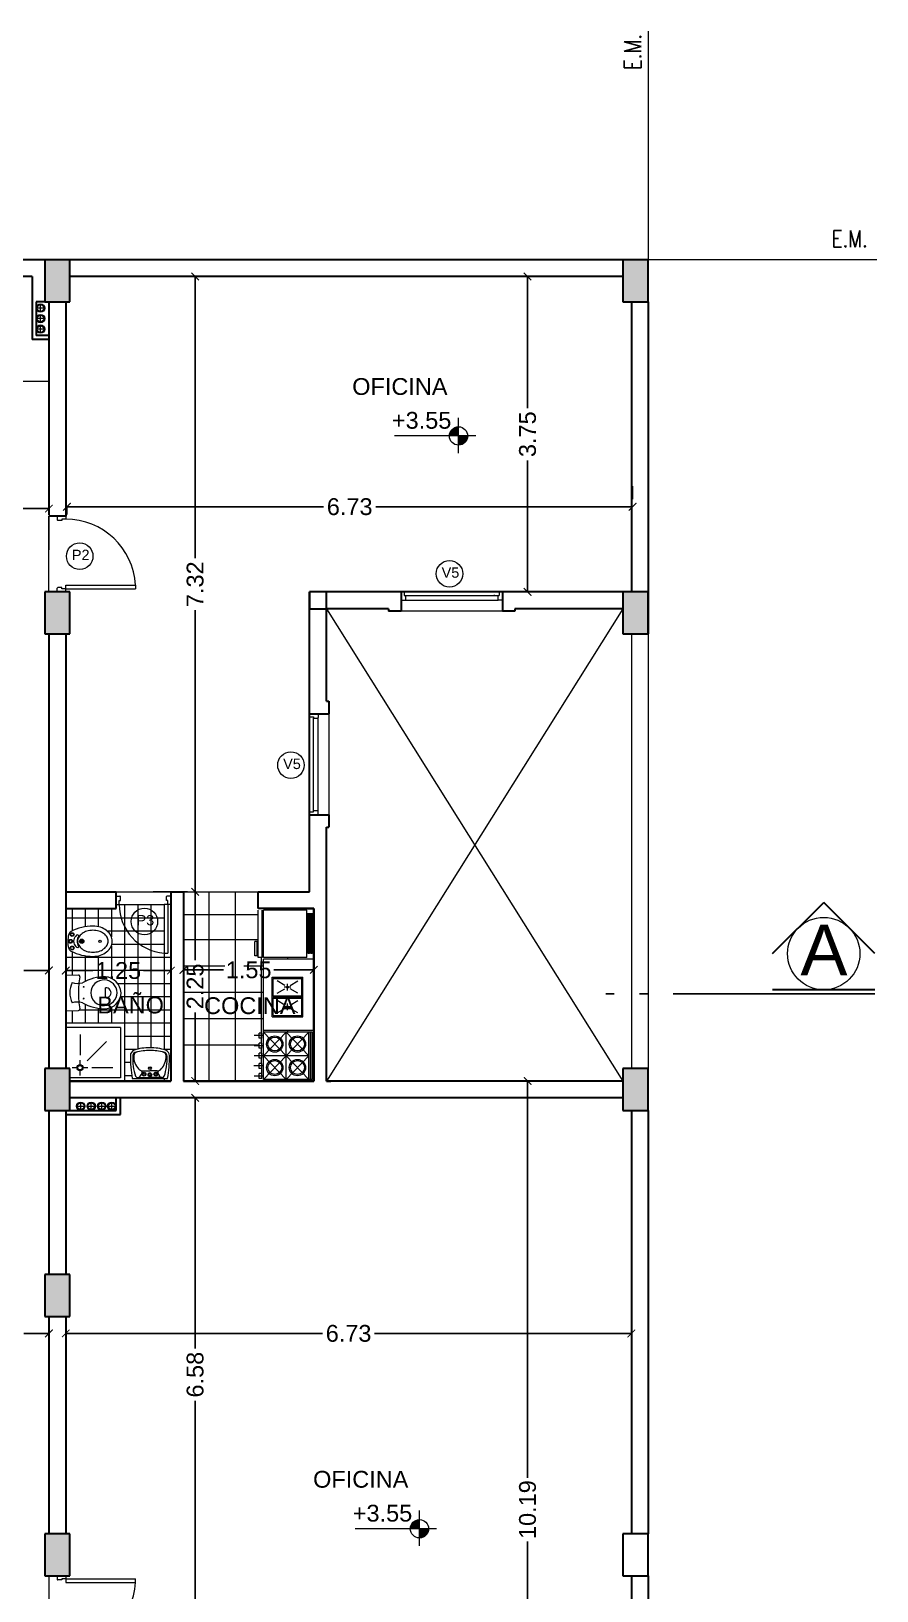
# Model space of a CAD drawing. Header units: millimetres. Extents: x 1578 to 2210, y 899 to 1032.
# Drawn here: x 1859.76 to 1869.81, y 991 to 1009.55 of the extents above; entities that cross this region are included whole.
import ezdxf

# ---------------------------------------------------------------- set-up
doc = ezdxf.new("R2010")
doc.units = ezdxf.units.MM
doc.linetypes.add('ACAD_ISO05W100', pattern=[36, 24, -3, 0, -3, 0, -3, 0, -3])
doc.linetypes.add('DASHDOT2', pattern=[12.7, 6.35, -3.175, 0, -3.175])
for name, color, linetype, lineweight in [('CARPINTERIA', 7, 'Continuous', 18), ('COTAS', 7, 'Continuous', 15), ('EJES', 7, 'DASHDOT2', 13), ('ESTRUCTURA', 3, 'Continuous', 30), ('LINEA DE CORTE', 7, 'ACAD_ISO05W100', 60), ('MUROS', 1, 'Continuous', 30), ('PISOS', 9, 'Continuous', 9), ('SANITARIOS', 7, 'Continuous', 20), ('TRAMAS', 7, 'Continuous', 15), ('UMBRALES', 7, 'Continuous', 18)]:
    doc.layers.add(name, color=color, linetype=linetype, lineweight=lineweight)
doc.styles.add('ROMANS', font='romans', dxfattribs={"height": 0.06})
doc.styles.add('STYLE1', font='ARIAL.TTF')
doc.dimstyles.get("Standard").update_dxf_attribs({"dimscale": 0, "dimtxt": 0.2, "dimasz": 0.09, "dimexe": 0.09, "dimexo": 0.5, "dimgap": 0.05, "dimtad": 0, "dimzin": 0, "dimdsep": 46, "dimtxsty": 'STYLE1', "dimblk1": 'ARCHTICK', "dimblk2": 'ARCHTICK', "dimsah": 1, "dimcen": 0, "dimadec": 0, "dimazin": 0, "dimtfac": 1, "dimtofl": 0, "dimtmove": 2, "dimatfit": 3, "dimldrblk": 'ARCHTICK', "dimfxl": 1, "dimtolj": 1, "dimtzin": 0, "dimarcsym": 0})

# ---------------------------------------------------------------- blocks, each defined once
blk = doc.blocks.new('_ARCHTICK')
at = {"color": 0, "linetype": 'ByBlock', "const_width": 0.15}
blk.add_lwpolyline([(-0.5, -0.5), (0.5, 0.5)], dxfattribs=at)
blk = doc.blocks.new('*D243')
at = {"layer": 'COTAS', "color": 0, "lineweight": -2}
for p, q in [((1858.766, 998.38), (1859.066, 998.38)), ((1859.966, 998.38), (1859.666, 998.38)), ((1859.966, 997.714), (1859.966, 998.47)), ((1858.766, 997.88), (1858.766, 998.29))]:
    blk.add_line(p, q, dxfattribs=at)
at = {"layer": 'DEFPOINTS', "color": 0}
for p in [(1858.766, 998.38), (1859.966, 998.38), (1859.966, 997.214)]:
    blk.add_point(p, dxfattribs=at)
at = {"layer": 'COTAS', "color": 0, "lineweight": -2, "xscale": 0.09, "yscale": 0.09, "zscale": 0.09, "rotation": 180}
blk.add_blockref('_ARCHTICK', (1858.766, 998.38), dxfattribs=at)
at = {"layer": 'COTAS', "color": 0, "lineweight": -2, "xscale": 0.09, "yscale": 0.09, "zscale": 0.09}
blk.add_blockref('_ARCHTICK', (1859.966, 998.38), dxfattribs=at)
at = {"layer": 'COTAS', "color": 0, "insert": (1859.366, 998.38), "char_height": 0.2, "attachment_point": 5, "style": 'STYLE1'}
blk.add_mtext('\\A1;1.20', dxfattribs=at)
blk = doc.blocks.new('*D244')
at = {"layer": 'COTAS', "color": 0, "lineweight": -2}
for p, q in [((1860.166, 998.877), (1860.166, 998.467)), ((1861.416, 998.877), (1861.416, 998.467)), ((1860.166, 998.377), (1860.49, 998.377)), ((1861.416, 998.377), (1861.092, 998.377))]:
    blk.add_line(p, q, dxfattribs=at)
at = {"layer": 'DEFPOINTS', "color": 0}
for p in [(1860.166, 998.377), (1861.416, 998.377), (1861.416, 998.377)]:
    blk.add_point(p, dxfattribs=at)
at = {"layer": 'COTAS', "color": 0, "lineweight": -2, "xscale": 0.09, "yscale": 0.09, "zscale": 0.09, "rotation": 180}
blk.add_blockref('_ARCHTICK', (1860.166, 998.377), dxfattribs=at)
at = {"layer": 'COTAS', "color": 0, "lineweight": -2, "xscale": 0.09, "yscale": 0.09, "zscale": 0.09}
blk.add_blockref('_ARCHTICK', (1861.416, 998.377), dxfattribs=at)
at = {"layer": 'COTAS', "color": 0, "insert": (1860.791, 998.377), "char_height": 0.2, "attachment_point": 5, "style": 'STYLE1'}
blk.add_mtext('\\A1;1.25', dxfattribs=at)
blk = doc.blocks.new('*D245')
at = {"layer": 'COTAS', "color": 0, "lineweight": -2}
for p, q in [((1861.566, 998.877), (1861.566, 998.475)), ((1863.116, 998.614), (1863.116, 998.295)), ((1861.566, 998.385), (1862.04, 998.385)), ((1863.116, 998.385), (1862.642, 998.385))]:
    blk.add_line(p, q, dxfattribs=at)
at = {"layer": 'DEFPOINTS', "color": 0}
for p in [(1863.116, 999.114), (1861.566, 998.377), (1863.116, 998.385)]:
    blk.add_point(p, dxfattribs=at)
at = {"layer": 'COTAS', "color": 0, "lineweight": -2, "xscale": 0.09, "yscale": 0.09, "zscale": 0.09, "rotation": 180}
blk.add_blockref('_ARCHTICK', (1861.566, 998.385), dxfattribs=at)
at = {"layer": 'COTAS', "color": 0, "lineweight": -2, "xscale": 0.09, "yscale": 0.09, "zscale": 0.09}
blk.add_blockref('_ARCHTICK', (1863.116, 998.385), dxfattribs=at)
at = {"layer": 'COTAS', "color": 0, "insert": (1862.341, 998.385), "char_height": 0.2, "attachment_point": 5, "style": 'STYLE1'}
blk.add_mtext('\\A1;1.55', dxfattribs=at)
blk = doc.blocks.new('*D220')
at = {"layer": 'COTAS', "color": 0, "lineweight": -2}
for p, q in [((1861.205, 999.314), (1861.615, 999.314)), ((1861.705, 999.314), (1861.705, 998.501)), ((1861.705, 997.064), (1861.705, 997.877)), ((1862.205, 997.064), (1861.795, 997.064))]:
    blk.add_line(p, q, dxfattribs=at)
at = {"layer": 'DEFPOINTS', "color": 0}
for p in [(1861.705, 999.314), (1861.705, 997.064), (1861.705, 997.064)]:
    blk.add_point(p, dxfattribs=at)
at = {"layer": 'COTAS', "color": 0, "lineweight": -2, "xscale": 0.09, "yscale": 0.09, "zscale": 0.09}
for p, rotation in [((1861.705, 999.314), 90), ((1861.705, 997.064), 270)]:
    blk.add_blockref('_ARCHTICK', p, dxfattribs=dict(at, rotation=rotation))
at = {"layer": 'COTAS', "color": 0, "insert": (1861.705, 998.189), "char_height": 0.2, "attachment_point": 5, "rotation": 90, "style": 'STYLE1'}
blk.add_mtext('\\A1;2.25', dxfattribs=at)
blk = doc.blocks.new('*D221')
at = {"layer": 'COTAS', "color": 0, "lineweight": -2}
for p, q in [((1861.205, 996.864), (1861.615, 996.864)), ((1861.705, 996.864), (1861.705, 993.883)), ((1861.705, 990.281), (1861.705, 993.262)), ((1861.205, 990.281), (1861.615, 990.281))]:
    blk.add_line(p, q, dxfattribs=at)
at = {"layer": 'DEFPOINTS', "color": 0}
for p in [(1861.705, 996.864), (1861.705, 990.281), (1861.705, 990.281)]:
    blk.add_point(p, dxfattribs=at)
at = {"layer": 'COTAS', "color": 0, "lineweight": -2, "xscale": 0.09, "yscale": 0.09, "zscale": 0.09}
for p, rotation in [((1861.705, 996.864), 90), ((1861.705, 990.281), 270)]:
    blk.add_blockref('_ARCHTICK', p, dxfattribs=dict(at, rotation=rotation))
at = {"layer": 'COTAS', "color": 0, "insert": (1861.705, 993.572), "char_height": 0.2, "attachment_point": 5, "rotation": 90, "style": 'STYLE1'}
blk.add_mtext('\\A1;6.58', dxfattribs=at)
blk = doc.blocks.new('*D246')
at = {"layer": 'COTAS', "color": 0, "lineweight": -2}
for p, q in [((1858.766, 994.062), (1859.066, 994.062)), ((1858.766, 993.562), (1858.766, 993.972)), ((1859.966, 994.062), (1859.666, 994.062)), ((1859.966, 993.764), (1859.966, 993.972))]:
    blk.add_line(p, q, dxfattribs=at)
at = {"layer": 'DEFPOINTS', "color": 0}
for p in [(1859.966, 994.264), (1858.766, 994.062), (1859.966, 994.062)]:
    blk.add_point(p, dxfattribs=at)
at = {"layer": 'COTAS', "color": 0, "lineweight": -2, "xscale": 0.09, "yscale": 0.09, "zscale": 0.09, "rotation": 180}
blk.add_blockref('_ARCHTICK', (1858.766, 994.062), dxfattribs=at)
at = {"layer": 'COTAS', "color": 0, "lineweight": -2, "xscale": 0.09, "yscale": 0.09, "zscale": 0.09}
blk.add_blockref('_ARCHTICK', (1859.966, 994.062), dxfattribs=at)
at = {"layer": 'COTAS', "color": 0, "insert": (1859.366, 994.062), "char_height": 0.2, "attachment_point": 5, "style": 'STYLE1'}
blk.add_mtext('\\A1;1.20', dxfattribs=at)
blk = doc.blocks.new('*D247')
at = {"layer": 'COTAS', "color": 0, "lineweight": -2}
for p, q in [((1866.891, 992.181), (1866.891, 994.152)), ((1860.166, 994.062), (1863.218, 994.062)), ((1860.166, 993.562), (1860.166, 993.972)), ((1866.891, 994.062), (1863.839, 994.062))]:
    blk.add_line(p, q, dxfattribs=at)
at = {"layer": 'DEFPOINTS', "color": 0}
for p in [(1860.166, 994.062), (1866.891, 994.062), (1866.891, 991.681)]:
    blk.add_point(p, dxfattribs=at)
at = {"layer": 'COTAS', "color": 0, "lineweight": -2, "xscale": 0.09, "yscale": 0.09, "zscale": 0.09, "rotation": 180}
blk.add_blockref('_ARCHTICK', (1860.166, 994.062), dxfattribs=at)
at = {"layer": 'COTAS', "color": 0, "lineweight": -2, "xscale": 0.09, "yscale": 0.09, "zscale": 0.09}
blk.add_blockref('_ARCHTICK', (1866.891, 994.062), dxfattribs=at)
at = {"layer": 'COTAS', "color": 0, "insert": (1863.529, 994.062), "char_height": 0.2, "attachment_point": 5, "style": 'STYLE1'}
blk.add_mtext('\\A1;6.73', dxfattribs=at)
blk = doc.blocks.new('*D226')
at = {"layer": 'COTAS', "color": 0, "lineweight": -2}
for p, q in [((1865.657, 997.064), (1865.657, 992.345)), ((1866.123, 997.064), (1865.747, 997.064)), ((1865.657, 986.871), (1865.657, 991.589)), ((1865.157, 986.871), (1865.567, 986.871))]:
    blk.add_line(p, q, dxfattribs=at)
at = {"layer": 'DEFPOINTS', "color": 0}
for p in [(1865.623, 997.064), (1865.657, 997.064), (1865.657, 986.871)]:
    blk.add_point(p, dxfattribs=at)
at = {"layer": 'COTAS', "color": 0, "lineweight": -2, "xscale": 0.09, "yscale": 0.09, "zscale": 0.09}
for p, rotation in [((1865.657, 997.064), 90), ((1865.657, 986.871), 270)]:
    blk.add_blockref('_ARCHTICK', p, dxfattribs=dict(at, rotation=rotation))
at = {"layer": 'COTAS', "color": 0, "insert": (1865.657, 991.967), "char_height": 0.2, "attachment_point": 5, "rotation": 90, "style": 'STYLE1'}
blk.add_mtext('\\A1;10.19', dxfattribs=at)
blk = doc.blocks.new('*D227')
at = {"layer": 'COTAS', "color": 0, "lineweight": -2}
for p, q in [((1866.291, 1006.631), (1865.567, 1006.631)), ((1865.657, 1006.631), (1865.657, 1005.066)), ((1865.657, 1002.881), (1865.657, 1004.445)), ((1865.157, 1002.881), (1865.567, 1002.881))]:
    blk.add_line(p, q, dxfattribs=at)
at = {"layer": 'DEFPOINTS', "color": 0}
for p in [(1865.657, 1006.631), (1866.791, 1006.631), (1865.657, 1002.881)]:
    blk.add_point(p, dxfattribs=at)
at = {"layer": 'COTAS', "color": 0, "lineweight": -2, "xscale": 0.09, "yscale": 0.09, "zscale": 0.09}
for p, rotation in [((1865.657, 1006.631), 90), ((1865.657, 1002.881), 270)]:
    blk.add_blockref('_ARCHTICK', p, dxfattribs=dict(at, rotation=rotation))
at = {"layer": 'COTAS', "color": 0, "insert": (1865.657, 1004.756), "char_height": 0.2, "attachment_point": 5, "rotation": 90, "style": 'STYLE1'}
blk.add_mtext('\\A1;3.75', dxfattribs=at)
blk = doc.blocks.new('*D228')
at = {"layer": 'COTAS', "color": 0, "lineweight": -2}
for p, q in [((1860.716, 1006.631), (1861.795, 1006.631)), ((1861.705, 1006.631), (1861.705, 1003.28)), ((1861.705, 999.314), (1861.705, 1002.664)), ((1861.205, 999.314), (1861.615, 999.314))]:
    blk.add_line(p, q, dxfattribs=at)
at = {"layer": 'DEFPOINTS', "color": 0}
for p in [(1860.216, 1006.631), (1861.705, 1006.631), (1861.705, 999.314)]:
    blk.add_point(p, dxfattribs=at)
at = {"layer": 'COTAS', "color": 0, "lineweight": -2, "xscale": 0.09, "yscale": 0.09, "zscale": 0.09}
for p, rotation in [((1861.705, 1006.631), 90), ((1861.705, 999.314), 270)]:
    blk.add_blockref('_ARCHTICK', p, dxfattribs=dict(at, rotation=rotation))
at = {"layer": 'COTAS', "color": 0, "insert": (1861.705, 1002.972), "char_height": 0.2, "attachment_point": 5, "rotation": 90, "style": 'STYLE1'}
blk.add_mtext('\\A1;7.32', dxfattribs=at)
blk = doc.blocks.new('*D229')
at = {"layer": 'COTAS', "color": 0, "lineweight": -2}
for p, q in [((1866.905, 1004.138), (1866.905, 1003.983)), ((1860.18, 1003.893), (1863.232, 1003.893)), ((1860.18, 1003.883), (1860.18, 1003.803)), ((1866.905, 1003.893), (1863.853, 1003.893))]:
    blk.add_line(p, q, dxfattribs=at)
at = {"layer": 'DEFPOINTS', "color": 0}
for p in [(1860.18, 1004.383), (1860.18, 1003.893), (1866.905, 1003.638)]:
    blk.add_point(p, dxfattribs=at)
at = {"layer": 'COTAS', "color": 0, "lineweight": -2, "xscale": 0.09, "yscale": 0.09, "zscale": 0.09, "rotation": 180}
blk.add_blockref('_ARCHTICK', (1860.18, 1003.893), dxfattribs=at)
at = {"layer": 'COTAS', "color": 0, "lineweight": -2, "xscale": 0.09, "yscale": 0.09, "zscale": 0.09}
blk.add_blockref('_ARCHTICK', (1866.905, 1003.893), dxfattribs=at)
at = {"layer": 'COTAS', "color": 0, "insert": (1863.542, 1003.893), "char_height": 0.2, "attachment_point": 5, "style": 'STYLE1'}
blk.add_mtext('\\A1;6.73', dxfattribs=at)
blk = doc.blocks.new('*D213')
at = {"layer": 'COTAS', "color": 0, "lineweight": -2}
for p, q in [((1858.466, 1003.871), (1858.916, 1003.871)), ((1858.466, 1003.38), (1858.466, 1003.781)), ((1859.966, 1003.871), (1859.516, 1003.871)), ((1859.966, 1003.38), (1859.966, 1003.781))]:
    blk.add_line(p, q, dxfattribs=at)
at = {"layer": 'DEFPOINTS', "color": 0}
for p in [(1858.466, 1003.88), (1858.466, 1003.871), (1859.966, 1003.88)]:
    blk.add_point(p, dxfattribs=at)
at = {"layer": 'COTAS', "color": 0, "lineweight": -2, "xscale": 0.09, "yscale": 0.09, "zscale": 0.09, "rotation": 180}
blk.add_blockref('_ARCHTICK', (1858.466, 1003.871), dxfattribs=at)
at = {"layer": 'COTAS', "color": 0, "lineweight": -2, "xscale": 0.09, "yscale": 0.09, "zscale": 0.09}
blk.add_blockref('_ARCHTICK', (1859.966, 1003.871), dxfattribs=at)
at = {"layer": 'COTAS', "color": 0, "insert": (1859.216, 1003.871), "char_height": 0.2, "attachment_point": 5, "style": 'STYLE1'}
blk.add_mtext('\\A1;1.50', dxfattribs=at)

msp = doc.modelspace()

# ---------------------------------------------------------------- hatches: boundary and pattern name
at = {"layer": 'COTAS', "ltscale": 0.1}
h = msp.add_hatch(color=256, dxfattribs=at)
h.paths.add_polyline_path([(1864.836, 1004.735), (1864.945, 1004.735, -0.414214), (1864.836, 1004.626)])
h.paths.add_polyline_path([(1864.836, 1004.843), (1864.836, 1004.735), (1864.728, 1004.735, -0.414214)])
h = msp.add_hatch(color=256, dxfattribs=at)
h.paths.add_polyline_path([(1864.372, 991.739), (1864.48, 991.739, -0.414214), (1864.372, 991.631)])
h.paths.add_polyline_path([(1864.372, 991.848), (1864.372, 991.739), (1864.263, 991.739, -0.414214)])
at = {"layer": 'PISOS', "ltscale": 0.05}
h = msp.add_hatch(color=256, dxfattribs=at)
h.paths.add_polyline_path([(1866.791, 986.671), (1867.091, 986.671), (1867.091, 987.171), (1866.791, 987.171)])
h.paths.add_polyline_path([(1859.916, 986.671), (1860.216, 986.671), (1860.216, 987.171), (1860.166, 987.171), (1859.916, 987.171)])
h.paths.add_polyline_path([(1855.871, 986.971), (1855.871, 986.671), (1856.371, 986.671), (1856.371, 986.971)])
h.paths.add_polyline_path([(1853.566, 987.071, 1), (1853.316, 987.071, 1)])
h.paths.add_polyline_path([(1853.041, 989.501), (1853.341, 989.501), (1853.341, 990.001), (1853.041, 990.001)])
h.paths.add_polyline_path([(1853.541, 991.281), (1853.541, 991.581), (1853.041, 991.581), (1853.041, 991.281)])
h.paths.add_polyline_path([(1853.041, 997.114), (1853.041, 996.814), (1853.541, 996.814), (1853.541, 997.114)])
h.paths.add_polyline_path([(1860.216, 994.764), (1859.916, 994.764), (1859.916, 994.264), (1860.216, 994.264)])
h.paths.add_polyline_path([(1859.916, 997.214), (1859.916, 996.714), (1860.216, 996.714), (1860.216, 997.214)])
h.paths.add_polyline_path([(1859.916, 991.181), (1860.216, 991.181), (1860.216, 991.681), (1859.916, 991.681)])
h.paths.add_polyline_path([(1866.791, 996.714), (1867.091, 996.714), (1867.091, 997.214), (1866.791, 997.214)])
h.paths.add_polyline_path([(1866.791, 1002.381), (1867.091, 1002.381), (1867.091, 1002.881), (1866.791, 1002.881)])
h.paths.add_polyline_path([(1866.791, 1006.331), (1867.091, 1006.331), (1867.091, 1006.831), (1866.791, 1006.831)])
h.paths.add_polyline_path([(1859.916, 1006.331), (1860.216, 1006.331), (1860.216, 1006.831), (1859.916, 1006.831)])
h.paths.add_polyline_path([(1853.541, 1006.831), (1853.041, 1006.831), (1853.041, 1006.531), (1853.541, 1006.531)])
msp.add_hatch(color=256, dxfattribs=at).paths.add_polyline_path([(1859.916, 1002.881), (1859.916, 1002.381), (1860.216, 1002.381), (1860.216, 1002.881)])

# ---------------------------------------------------------------- linework, layer by layer
at = {"layer": 'CARPINTERIA'}
for p, q in [((1860.066, 1003.781), (1860.066, 1003.736)), ((1860.166, 1003.781), (1860.066, 1003.781)), ((1860.166, 1003.781), (1860.166, 1003.746)), ((1860.121, 1003.731), (1860.071, 1003.731)), ((1860.121, 1003.746), (1860.121, 1003.731)), ((1860.166, 1003.746), (1860.121, 1003.746)), ((1860.066, 1002.881), (1860.066, 1002.926)), ((1860.166, 1002.881), (1860.066, 1002.881)), ((1860.121, 1002.931), (1860.071, 1002.931)), ((1860.121, 1002.916), (1860.121, 1002.931)), ((1860.166, 1002.916), (1860.121, 1002.916)), ((1860.166, 1002.961), (1860.995, 1002.961)), ((1860.166, 1002.916), (1860.166, 1002.961)), ((1860.166, 1002.916), (1860.995, 1002.916)), ((1860.166, 1002.881), (1860.166, 1002.916)), ((1860.995, 1002.961), (1860.995, 1002.916)), ((1864.154, 1002.881), (1864.189, 1002.881)), ((1864.154, 1002.881), (1864.154, 1002.781)), ((1864.189, 1002.881), (1865.359, 1002.881)), ((1864.189, 1002.881), (1864.189, 1002.836)), ((1864.189, 1002.836), (1864.204, 1002.836)), ((1864.204, 1002.836), (1865.319, 1002.836)), ((1864.204, 1002.836), (1864.204, 1002.786)), ((1865.269, 1002.836), (1865.254, 1002.836)), ((1865.304, 1002.881), (1865.269, 1002.881)), ((1865.304, 1002.836), (1865.304, 1002.786)), ((1865.319, 1002.881), (1865.319, 1002.836)), ((1865.359, 1002.881), (1865.359, 1002.781)), ((1863.266, 1002.681), (1866.791, 997.064)), ((1866.791, 1002.681), (1863.266, 997.064)), ((1864.154, 1002.781), (1864.199, 1002.781)), ((1864.199, 1002.781), (1865.309, 1002.781)), ((1865.359, 1002.781), (1865.309, 1002.781)), ((1866.891, 1002.381), (1866.891, 997.214)), ((1867.091, 1002.381), (1867.091, 997.214)), ((1863.066, 1001.431), (1863.066, 1001.396)), ((1863.066, 1001.431), (1863.166, 1001.431)), ((1863.066, 1000.266), (1863.066, 1001.396)), ((1863.066, 1001.396), (1863.111, 1001.396)), ((1863.111, 1001.396), (1863.111, 1001.381)), ((1863.111, 1000.281), (1863.111, 1001.381)), ((1863.111, 1001.381), (1863.161, 1001.381)), ((1863.166, 1001.431), (1863.166, 1001.386)), ((1863.166, 1000.276), (1863.166, 1001.386)), ((1863.066, 1000.266), (1863.111, 1000.266)), ((1863.066, 1000.231), (1863.066, 1000.266)), ((1863.066, 1000.231), (1863.166, 1000.231)), ((1863.111, 1000.281), (1863.161, 1000.281)), ((1863.111, 1000.266), (1863.111, 1000.281)), ((1863.166, 1000.231), (1863.166, 1000.276)), ((1860.766, 999.264), (1860.811, 999.264)), ((1860.766, 999.164), (1860.766, 999.264)), ((1860.766, 999.164), (1860.801, 999.164)), ((1860.801, 999.164), (1860.801, 999.209)), ((1860.801, 999.209), (1860.816, 999.209)), ((1860.816, 999.209), (1860.816, 999.259)), ((1861.336, 999.164), (1861.336, 998.585)), ((1861.381, 999.164), (1861.336, 999.164)), ((1861.366, 999.209), (1861.366, 999.259)), ((1861.381, 999.209), (1861.366, 999.209)), ((1861.416, 999.264), (1861.371, 999.264)), ((1861.381, 999.164), (1861.381, 999.209)), ((1861.381, 999.164), (1861.381, 998.585)), ((1861.416, 999.164), (1861.381, 999.164)), ((1861.416, 999.164), (1861.416, 999.264)), ((1861.336, 998.585), (1861.381, 998.585)), ((1860.066, 991.181), (1860.066, 991.136)), ((1860.166, 991.181), (1860.066, 991.181)), ((1860.121, 991.146), (1860.121, 991.131)), ((1860.166, 991.146), (1860.121, 991.146)), ((1860.166, 991.181), (1860.166, 991.146)), ((1860.166, 991.146), (1860.995, 991.146)), ((1860.166, 991.146), (1860.166, 991.101)), ((1860.995, 991.101), (1860.995, 991.146)), ((1860.121, 991.131), (1860.071, 991.131)), ((1860.166, 991.101), (1860.995, 991.101))]:
    msp.add_line(p, q, dxfattribs=at)
for centre, radius, start, end in [((1860.071, 1003.736), 0.005, 180, 270), ((1860.166, 1002.916), 0.83, 3.1079, 90), ((1860.071, 1002.926), 0.005, 90, 180), ((1864.199, 1002.786), 0.005, 270, 0), ((1865.309, 1002.786), 0.005, 180, 270), ((1863.161, 1001.386), 0.005, 270, 0), ((1863.161, 1000.276), 0.005, 0, 90), ((1861.381, 999.164), 0.58, 180, 265.5502), ((1860.811, 999.259), 0.005, 0, 90), ((1861.371, 999.259), 0.005, 90, 180), ((1860.071, 991.136), 0.005, 180, 270), ((1860.166, 991.146), 0.83, 270, 356.8921)]:
    msp.add_arc(centre, radius, start, end, dxfattribs=at)
at = {"layer": 'COTAS', "ltscale": 0.1}
for p, q in [((1859.916, 1006.256), (1859.816, 1006.256)), ((1859.866, 1006.206), (1859.866, 1006.306)), ((1859.866, 1006.081), (1859.866, 1006.181)), ((1859.916, 1006.131), (1859.816, 1006.131)), ((1859.916, 1006.006), (1859.816, 1006.006)), ((1859.866, 1005.956), (1859.866, 1006.056)), ((1864.836, 1004.531), (1864.836, 1004.951)), ((1865.04, 1004.735), (1864.073, 1004.735)), ((1860.294, 996.764), (1860.394, 996.764)), ((1860.344, 996.714), (1860.344, 996.814)), ((1860.419, 996.764), (1860.519, 996.764)), ((1860.469, 996.714), (1860.469, 996.814)), ((1860.544, 996.764), (1860.644, 996.764)), ((1860.594, 996.714), (1860.594, 996.814)), ((1860.664, 996.764), (1860.764, 996.764)), ((1860.714, 996.714), (1860.714, 996.814)), ((1864.372, 991.536), (1864.372, 991.955)), ((1864.575, 991.739), (1863.609, 991.739))]:
    msp.add_line(p, q, dxfattribs=at)
for centre, radius in [((1864.836, 1004.735), 0.109), ((1869.178, 998.579), 0.43), ((1864.372, 991.739), 0.109)]:
    msp.add_circle(centre, radius, dxfattribs=at)
at = {"layer": 'COTAS'}
for centre in [(1860.332, 1003.305), (1864.728, 1003.096), (1862.844, 1000.821), (1861.101, 998.961)]:
    msp.add_circle(centre, 0.158, dxfattribs=at)
at = {"layer": 'EJES'}
for p in [(1867.091, 1009.548), (1869.809, 1006.831)]:
    msp.add_line(p, (1867.091, 1006.831), dxfattribs=at)
at = {"layer": 'ESTRUCTURA', "ltscale": 0.05}
for p, q in [((1860.216, 1006.831), (1859.916, 1006.831)), ((1859.916, 1006.831), (1859.916, 1006.331)), ((1860.216, 1006.331), (1860.216, 1006.831)), ((1867.091, 1006.831), (1866.791, 1006.831)), ((1866.791, 1006.831), (1866.791, 1006.331)), ((1867.091, 1006.331), (1867.091, 1006.831)), ((1859.916, 1006.331), (1860.216, 1006.331)), ((1866.791, 1006.331), (1867.091, 1006.331)), ((1860.216, 1002.881), (1859.916, 1002.881)), ((1859.916, 1002.881), (1859.916, 1002.381)), ((1860.216, 1002.381), (1860.216, 1002.881)), ((1863.066, 1002.881), (1863.066, 1002.681)), ((1863.266, 1002.881), (1863.066, 1002.881)), ((1863.266, 1002.681), (1863.266, 1002.881)), ((1867.091, 1002.881), (1866.791, 1002.881)), ((1866.791, 1002.881), (1866.791, 1002.381)), ((1867.091, 1002.381), (1867.091, 1002.881)), ((1863.066, 1002.681), (1863.266, 1002.681)), ((1859.916, 1002.381), (1860.216, 1002.381)), ((1866.791, 1002.381), (1867.091, 1002.381)), ((1860.216, 997.214), (1859.916, 997.214)), ((1859.916, 997.214), (1859.916, 996.714)), ((1860.216, 996.714), (1860.216, 997.214)), ((1866.791, 997.214), (1866.791, 996.714)), ((1867.091, 997.214), (1866.791, 997.214)), ((1867.091, 996.714), (1867.091, 997.214)), ((1859.916, 996.714), (1860.216, 996.714)), ((1866.791, 996.714), (1867.091, 996.714)), ((1860.216, 994.764), (1859.916, 994.764)), ((1859.916, 994.764), (1859.916, 994.264)), ((1860.216, 994.264), (1860.216, 994.764)), ((1859.916, 994.264), (1860.216, 994.264)), ((1860.216, 991.681), (1859.916, 991.681)), ((1859.916, 991.681), (1859.916, 991.181)), ((1860.216, 991.181), (1860.216, 991.681)), ((1867.091, 991.681), (1866.791, 991.681)), ((1866.791, 991.681), (1866.791, 991.181)), ((1867.091, 991.181), (1867.091, 991.681)), ((1859.916, 991.181), (1860.216, 991.181)), ((1866.791, 991.181), (1867.091, 991.181))]:
    msp.add_line(p, q, dxfattribs=at)
at = {"layer": 'LINEA DE CORTE', "lineweight": -2, "ltscale": 0.1}
msp.add_line((1869.787, 998.099), (1866.47, 998.099), dxfattribs=at)
at = {"layer": 'MUROS'}
for p, q in [((1859.916, 1006.831), (1856.366, 1006.831)), ((1859.916, 1006.831), (1859.766, 1006.831)), ((1866.791, 1006.831), (1860.216, 1006.831)), ((1859.766, 1006.631), (1856.366, 1006.631)), ((1859.766, 1006.631), (1859.766, 1005.881)), ((1866.791, 1006.631), (1860.216, 1006.631)), ((1859.916, 1006.331), (1859.816, 1006.331)), ((1859.816, 1006.331), (1859.816, 1005.931)), ((1859.966, 1006.331), (1859.966, 1003.796)), ((1859.966, 1006.331), (1859.966, 1005.931)), ((1859.966, 1006.281), (1859.966, 1005.931)), ((1860.166, 1006.331), (1860.166, 1005.381)), ((1860.166, 1006.331), (1860.166, 1003.781)), ((1866.891, 1006.331), (1866.891, 1002.881)), ((1867.091, 1006.331), (1867.091, 1002.381)), ((1859.966, 1005.881), (1859.766, 1005.881)), ((1859.966, 1005.931), (1859.816, 1005.931)), ((1860.166, 1003.781), (1859.966, 1003.781)), ((1866.791, 1002.881), (1863.066, 1002.881)), ((1863.066, 999.314), (1863.066, 1002.881)), ((1864.154, 1002.881), (1864.154, 1002.651)), ((1865.359, 1002.881), (1865.359, 1002.651)), ((1863.266, 1001.581), (1863.266, 1002.681)), ((1864.004, 1002.681), (1863.266, 1002.681)), ((1864.004, 1002.681), (1864.004, 1002.651)), ((1864.154, 1002.651), (1864.004, 1002.651)), ((1865.504, 1002.651), (1865.359, 1002.651)), ((1866.791, 1002.681), (1865.504, 1002.681)), ((1865.504, 1002.681), (1865.504, 1002.651)), ((1859.966, 1002.381), (1859.966, 997.214)), ((1860.166, 1002.381), (1860.166, 997.214)), ((1863.266, 1001.581), (1863.296, 1001.581)), ((1863.296, 1001.581), (1863.296, 1001.431)), ((1863.066, 1001.431), (1863.296, 1001.431)), ((1863.066, 1000.231), (1863.296, 1000.231)), ((1863.296, 1000.231), (1863.296, 1000.081)), ((1863.266, 997.064), (1863.266, 1000.081)), ((1863.266, 1000.081), (1863.296, 1000.081)), ((1860.166, 999.314), (1860.766, 999.314)), ((1860.766, 999.114), (1860.766, 999.314)), ((1861.416, 999.314), (1861.416, 997.064)), ((1861.416, 999.314), (1861.566, 999.314)), ((1861.566, 999.314), (1861.566, 997.064)), ((1862.455, 999.314), (1863.066, 999.314)), ((1862.455, 999.114), (1862.455, 999.314)), ((1860.166, 999.114), (1860.166, 997.214)), ((1860.166, 999.114), (1860.766, 999.114)), ((1860.166, 999.064), (1860.166, 997.664)), ((1863.116, 999.114), (1862.455, 999.114)), ((1862.816, 999.114), (1863.116, 999.114)), ((1863.116, 999.114), (1863.116, 997.064)), ((1863.116, 997.064), (1863.116, 999.114)), ((1860.166, 997.664), (1860.166, 997.214)), ((1861.416, 997.064), (1860.216, 997.064)), ((1860.216, 997.064), (1861.416, 997.064)), ((1863.116, 997.064), (1861.566, 997.064)), ((1861.566, 997.064), (1863.116, 997.064)), ((1866.791, 997.064), (1863.266, 997.064)), ((1863.266, 997.064), (1863.316, 997.064)), ((1859.966, 996.714), (1859.966, 994.764)), ((1860.166, 996.714), (1860.166, 994.764)), ((1866.791, 996.864), (1860.216, 996.864)), ((1860.766, 996.864), (1860.216, 996.864)), ((1860.216, 996.714), (1860.766, 996.714)), ((1860.766, 996.864), (1860.316, 996.864)), ((1860.766, 996.714), (1860.766, 996.864)), ((1860.816, 996.664), (1860.816, 996.864)), ((1866.891, 996.714), (1866.891, 991.681)), ((1867.091, 996.714), (1867.091, 991.681)), ((1860.166, 996.664), (1860.816, 996.664)), ((1859.966, 994.264), (1859.966, 991.681)), ((1860.166, 994.264), (1860.166, 991.681)), ((1866.891, 991.181), (1866.891, 987.171)), ((1867.091, 991.181), (1867.091, 987.171))]:
    msp.add_line(p, q, dxfattribs=at)
at = {"layer": 'MUROS', "color": 0, "ltscale": 0.15}
for p, q in [((1868.57, 998.579), (1869.178, 999.188)), ((1869.787, 998.579), (1869.178, 999.188)), ((1869.787, 998.149), (1868.57, 998.149))]:
    msp.add_line(p, q, dxfattribs=at)
at = {"layer": 'PISOS', "ltscale": 0.05}
for p, q in [((1861.566, 999.314), (1862.455, 999.314)), ((1861.866, 999.314), (1861.866, 997.064)), ((1862.179, 999.314), (1862.179, 997.064)), ((1860.866, 999.164), (1860.866, 997.752)), ((1861.022, 999.164), (1861.022, 997.444)), ((1861.178, 999.164), (1861.178, 997.458)), ((1861.336, 999.002), (1860.166, 999.002)), ((1860.241, 999.114), (1860.241, 998.849)), ((1860.397, 999.114), (1860.397, 998.899)), ((1860.553, 999.114), (1860.553, 998.899)), ((1860.71, 999.114), (1860.71, 998.779)), ((1861.566, 999.045), (1862.455, 999.045)), ((1863.031, 999.058), (1863.116, 999.058)), ((1860.572, 998.894), (1860.572, 998.894)), ((1861.336, 998.845), (1860.662, 998.845)), ((1861.566, 998.745), (1862.455, 998.745)), ((1863.031, 998.745), (1863.05, 998.745)), ((1863.065, 998.745), (1863.082, 998.745)), ((1863.096, 998.745), (1863.116, 998.745)), ((1860.241, 998.603), (1860.241, 998.326)), ((1860.572, 998.558), (1860.572, 998.558)), ((1860.71, 998.672), (1860.71, 998.284)), ((1861.336, 998.689), (1860.715, 998.689)), ((1861.335, 998.586), (1861.335, 997.438)), ((1861.416, 998.533), (1860.166, 998.533)), ((1861.416, 998.377), (1860.166, 998.377)), ((1860.397, 998.553), (1860.397, 998.249)), ((1860.553, 998.553), (1860.553, 998.297)), ((1861.566, 998.433), (1862.059, 998.433)), ((1862.284, 998.433), (1862.516, 998.433)), ((1862.491, 998.534), (1862.491, 997.584)), ((1862.804, 998.534), (1862.804, 998.514)), ((1860.175, 998.22), (1860.166, 998.22)), ((1861.416, 998.22), (1860.787, 998.22)), ((1860.175, 998.064), (1860.166, 998.064)), ((1861.416, 998.064), (1860.816, 998.064)), ((1861.566, 998.12), (1862.516, 998.12)), ((1860.176, 997.908), (1860.166, 997.908)), ((1860.241, 997.902), (1860.241, 997.752)), ((1861.416, 997.908), (1860.33, 997.908)), ((1860.397, 997.977), (1860.397, 997.752)), ((1860.553, 997.929), (1860.553, 997.752)), ((1860.71, 997.942), (1860.71, 997.752)), ((1861.416, 997.752), (1860.166, 997.752)), ((1861.566, 997.808), (1862.516, 997.808)), ((1862.804, 997.664), (1862.804, 997.644)), ((1861.416, 997.595), (1860.866, 997.595)), ((1861.566, 997.495), (1862.466, 997.495)), ((1862.491, 997.574), (1862.491, 997.514)), ((1862.491, 997.454), (1862.491, 997.394)), ((1861.003, 997.439), (1860.866, 997.439)), ((1860.937, 997.283), (1860.866, 997.283)), ((1861.416, 997.439), (1861.331, 997.439)), ((1862.491, 997.334), (1862.491, 997.274)), ((1860.952, 997.127), (1860.866, 997.127)), ((1861.335, 997.094), (1861.335, 997.064)), ((1862.493, 997.214), (1862.493, 997.153))]:
    msp.add_line(p, q, dxfattribs=at)
at = {"layer": 'SANITARIOS'}
for p, q in [((1862.455, 998.534), (1862.455, 999.094)), ((1862.502, 998.534), (1862.502, 999.094)), ((1862.516, 998.534), (1862.516, 999.094)), ((1863.031, 999.094), (1862.516, 999.094)), ((1863.031, 998.534), (1863.031, 999.094)), ((1863.05, 998.581), (1863.05, 999.048)), ((1863.065, 999.048), (1863.05, 999.048)), ((1863.065, 998.581), (1863.065, 999.048)), ((1863.082, 998.581), (1863.082, 999.048)), ((1863.096, 999.048), (1863.082, 999.048)), ((1863.096, 998.581), (1863.096, 999.048)), ((1860.356, 998.708), (1860.356, 998.745)), ((1862.443, 998.722), (1862.416, 998.722)), ((1862.416, 998.551), (1862.416, 998.722)), ((1862.443, 998.551), (1862.443, 998.722)), ((1863.065, 998.581), (1863.05, 998.581)), ((1863.096, 998.581), (1863.082, 998.581)), ((1862.443, 998.551), (1862.416, 998.551)), ((1862.502, 998.534), (1862.455, 998.534)), ((1862.516, 998.551), (1862.502, 998.551)), ((1863.031, 998.534), (1862.516, 998.534)), ((1863.116, 998.514), (1862.516, 998.514)), ((1862.516, 997.614), (1862.516, 998.514)), ((1860.176, 997.9), (1860.175, 998.328)), ((1860.175, 998.328), (1860.318, 998.324)), ((1862.619, 997.829), (1862.619, 998.298)), ((1862.987, 997.829), (1862.987, 998.298)), ((1860.637, 998.055), (1860.637, 998.172)), ((1860.176, 997.9), (1860.318, 997.904)), ((1860.866, 997.752), (1860.166, 997.752)), ((1860.816, 997.702), (1860.166, 997.702)), ((1862.466, 997.574), (1862.466, 997.634)), ((1862.496, 997.634), (1862.466, 997.634)), ((1862.496, 997.574), (1862.496, 997.634)), ((1863.116, 997.664), (1862.516, 997.664)), ((1862.516, 997.084), (1862.516, 997.644)), ((1863.096, 997.644), (1862.516, 997.644)), ((1863.056, 997.084), (1863.056, 997.644)), ((1863.076, 997.084), (1863.076, 997.644)), ((1863.096, 997.084), (1863.096, 997.644)), ((1862.496, 997.574), (1862.466, 997.574)), ((1862.466, 997.454), (1862.466, 997.514)), ((1862.496, 997.514), (1862.466, 997.514)), ((1862.496, 997.454), (1862.466, 997.454)), ((1862.496, 997.454), (1862.496, 997.514)), ((1862.496, 997.394), (1862.466, 997.394)), ((1862.466, 997.334), (1862.466, 997.394)), ((1862.496, 997.334), (1862.466, 997.334)), ((1862.496, 997.274), (1862.466, 997.274)), ((1862.466, 997.214), (1862.466, 997.274)), ((1862.496, 997.334), (1862.496, 997.394)), ((1862.496, 997.214), (1862.496, 997.274)), ((1860.957, 997.094), (1861.377, 997.094)), ((1861.022, 997.107), (1861.167, 997.107)), ((1861.079, 997.185), (1861.167, 997.186)), ((1861.255, 997.185), (1861.167, 997.186)), ((1861.312, 997.107), (1861.167, 997.107)), ((1862.496, 997.214), (1862.466, 997.214)), ((1862.467, 997.093), (1862.467, 997.153)), ((1862.497, 997.153), (1862.467, 997.153)), ((1862.497, 997.093), (1862.467, 997.093)), ((1862.497, 997.093), (1862.497, 997.153)), ((1863.096, 997.084), (1862.516, 997.084))]:
    msp.add_line(p, q, dxfattribs=at)
at = {"layer": 'SANITARIOS', "ltscale": 0.1}
for p, q in [((1862.619, 998.298), (1862.987, 998.298)), ((1862.619, 997.829), (1862.987, 997.829)), ((1860.816, 997.702), (1860.816, 997.102)), ((1860.866, 997.752), (1860.866, 997.064)), ((1860.816, 997.102), (1860.216, 997.102))]:
    msp.add_line(p, q, dxfattribs=at)
at = {"layer": 'SANITARIOS'}
msp.add_lwpolyline([(1860.489, 998.596, 0.072126), (1860.561, 998.606, 0.083404), (1860.617, 998.634, 0.106649), (1860.658, 998.679, 0.131998), (1860.671, 998.726, 0.131998), (1860.658, 998.773, 0.106649), (1860.617, 998.818, 0.083404), (1860.561, 998.846, 0.072126), (1860.489, 998.856, 0.072126), (1860.417, 998.846, 0.083404), (1860.36, 998.818, 0.106649), (1860.32, 998.773, 0.131998), (1860.307, 998.726, 0.131998), (1860.32, 998.679, 0.106649), (1860.36, 998.634, 0.083404), (1860.417, 998.606, 0.072126)], format="xyb", close=True, dxfattribs=at)
msp.add_lwpolyline([(1860.489, 998.546, 0.078096), (1860.58, 998.56, 0.087581), (1860.652, 998.599, 0.105483), (1860.704, 998.66, 0.122922), (1860.72, 998.726, 0.122922), (1860.704, 998.792, 0.105483), (1860.652, 998.853, 0.087581), (1860.58, 998.892, 0.078096), (1860.489, 998.906, 0.078096)], format="xyb", dxfattribs=at)
for centre, radius in [((1860.224, 998.726), 0.0225), ((1860.224, 998.726), 0.0175), ((1860.242, 998.806), 0.0225), ((1860.242, 998.806), 0.0175), ((1860.356, 998.726), 0.0255), ((1860.242, 998.646), 0.0225), ((1860.242, 998.646), 0.0175), ((1860.356, 998.726), 0.015), ((1860.574, 998.726), 0.015), ((1860.379, 998.184), 0.005), ((1860.379, 998.044), 0.005), ((1861.097, 997.146), 0.0225), ((1861.097, 997.146), 0.0125), ((1861.167, 997.139), 0.0225), ((1861.167, 997.217), 0.0175), ((1861.167, 997.217), 0.0125), ((1861.167, 997.139), 0.0125), ((1861.237, 997.147), 0.0225), ((1861.237, 997.147), 0.0125)]:
    msp.add_circle(centre, radius, dxfattribs=at)
at = {"layer": 'SANITARIOS', "ltscale": 0.1}
for centre in [(1862.651, 997.504), (1862.921, 997.504), (1862.651, 997.224), (1862.921, 997.224)]:
    msp.add_circle(centre, 0.0972, dxfattribs=at)
at = {"layer": 'SANITARIOS'}
for centre, radius, start, end in [((1860.488, 998.729), 0.297, 164.3098, 180.9181), ((1860.262, 998.788), 0.0638, 121.2793, 160.5744), ((1860.489, 998.34), 0.566, 89.92, 117.3311), ((1860.36, 998.722), 0.0999, 139.0365, 177.6538), ((1860.312, 998.766), 0.035, 95.8416, 141.7877), ((1860.402, 998.727), 0.101, 144.2086, 180.3876), ((1860.31, 998.79), 0.0105, 335.4347, 99.159), ((1860.487, 998.723), 0.297, 179.0819, 195.6902), ((1860.261, 998.664), 0.0638, 199.4256, 238.7207), ((1860.488, 999.112), 0.566, 242.6689, 270.08), ((1860.36, 998.73), 0.0999, 182.3462, 220.9635), ((1860.312, 998.686), 0.035, 218.2123, 264.1584), ((1860.402, 998.725), 0.101, 179.6124, 215.7914), ((1860.31, 998.662), 0.0105, 260.841, 24.5653), ((1860.486, 998.114), 0.272, 153.845, 206.155), ((1860.304, 998.426), 0.202, 251.8197, 287.6143), ((1860.319, 998.307), 0.0165, 347.6706, 91.3746), ((1861.188, 998.134), 0.87, 168.7447, 181.3289), ((1860.635, 997.75), 0.553, 89.7783, 119.1839), ((1860.618, 998.113), 0.153, 85.8907, 180.0217), ((1860.621, 998.109), 0.157, 1.5633, 87.0868), ((1860.623, 998.102), 0.202, 3.3839, 85.9865), ((1860.303, 997.807), 0.196, 71.5468, 108.4532), ((1861.188, 998.094), 0.87, 178.6711, 191.2553), ((1860.618, 998.114), 0.153, 180.1945, 274.1088), ((1860.621, 998.118), 0.157, 272.9132, 358.4367), ((1860.646, 998.114), 0.0591, 261.3284, 98.6716), ((1860.621, 998.127), 0.205, 274.7322, 356.3235), ((1860.319, 997.92), 0.0165, 268.6254, 12.3294), ((1860.634, 998.466), 0.543, 240.3662, 270.3554), ((1861.149, 996.887), 0.571, 88.1554, 107.3613), ((1861.186, 996.887), 0.571, 72.6387, 91.8446), ((1861.006, 997.367), 0.0706, 112.9835, 182.3032), ((1862.431, 997.35), 1.496, 179.4586, 189.8384), ((1861.011, 997.36), 0.0484, 99.0637, 183.4383), ((1861.649, 997.334), 0.687, 178.0504, 198.0843), ((1861.184, 997.351), 0.209, 176.6789, 223.4871), ((1861.023, 997.364), 0.0473, 98.8308, 180.8761), ((1861.159, 996.77), 0.657, 89.2657, 103.6952), ((1861.176, 996.77), 0.657, 76.3048, 90.7343), ((1861.15, 997.351), 0.209, 316.5129, 3.3211), ((1861.311, 997.364), 0.0473, 359.1239, 81.1692), ((1861.324, 997.36), 0.0484, 356.5617, 80.9363), ((1860.685, 997.334), 0.687, 341.9157, 1.9496), ((1861.328, 997.367), 0.0706, 357.6968, 67.0165), ((1859.903, 997.35), 1.496, 350.1616, 0.5414), ((1861.022, 997.138), 0.0314, 214.166, 270.3652), ((1861.081, 997.248), 0.0628, 220.259, 268.7427), ((1860.989, 997.18), 0.0864, 302.2756, 3.8428), ((1861.253, 997.248), 0.0628, 271.2573, 319.741), ((1861.346, 997.18), 0.0864, 176.1572, 237.7244), ((1861.312, 997.138), 0.0314, 269.6348, 325.834)]:
    msp.add_arc(centre, radius, start, end, dxfattribs=at)
at = {"layer": 'TRAMAS', "ltscale": 0.1}
for p, q in [((1859.966, 1002.881), (1859.966, 1003.781)), ((1860.766, 999.314), (1861.416, 999.314)), ((1860.801, 999.164), (1861.336, 999.164)), ((1862.77, 998.201), (1862.681, 998.255)), ((1862.803, 998.19), (1862.803, 998.219)), ((1862.836, 998.201), (1862.925, 998.255)), ((1862.681, 998.107), (1862.77, 998.161)), ((1862.77, 997.967), (1862.681, 998.02)), ((1862.794, 998.181), (1862.764, 998.181)), ((1862.803, 998.142), (1862.803, 998.172)), ((1862.841, 998.181), (1862.811, 998.181)), ((1862.925, 998.107), (1862.836, 998.161)), ((1862.836, 997.967), (1862.925, 998.02)), ((1862.681, 997.873), (1862.77, 997.927)), ((1862.794, 997.947), (1862.764, 997.947)), ((1862.803, 997.955), (1862.803, 997.985)), ((1862.803, 997.908), (1862.803, 997.938)), ((1862.841, 997.947), (1862.811, 997.947)), ((1862.925, 997.873), (1862.836, 997.927)), ((1860.336, 997.616), (1860.336, 997.373)), ((1860.419, 997.305), (1860.649, 997.535)), ((1860.336, 997.248), (1860.336, 997.314)), ((1860.336, 997.129), (1860.336, 997.195)), ((1859.966, 991.181), (1859.966, 990.281))]:
    msp.add_line(p, q, dxfattribs=at)
at = {"layer": 'TRAMAS'}
for p, q in [((1862.634, 998.079), (1862.634, 998.283)), ((1862.634, 998.283), (1862.972, 998.283)), ((1862.972, 998.079), (1862.972, 998.283)), ((1862.619, 998.064), (1862.987, 998.064)), ((1862.634, 998.079), (1862.972, 998.079)), ((1862.634, 998.049), (1862.972, 998.049)), ((1862.634, 997.844), (1862.634, 998.049)), ((1862.972, 997.844), (1862.972, 998.049)), ((1862.634, 997.844), (1862.972, 997.844)), ((1863.056, 997.084), (1862.516, 997.644)), ((1862.516, 997.084), (1863.056, 997.644)), ((1862.786, 997.644), (1862.516, 997.364)), ((1862.786, 997.084), (1862.786, 997.644)), ((1863.056, 997.364), (1862.786, 997.644)), ((1862.516, 997.604), (1862.406, 997.604)), ((1862.516, 997.484), (1862.406, 997.484)), ((1863.056, 997.364), (1862.406, 997.364)), ((1862.516, 997.364), (1862.786, 997.084)), ((1862.786, 997.084), (1863.056, 997.364)), ((1860.31, 997.222), (1860.244, 997.222)), ((1860.429, 997.222), (1860.362, 997.222)), ((1860.725, 997.222), (1860.476, 997.222)), ((1862.516, 997.243), (1862.403, 997.243)), ((1862.516, 997.123), (1862.407, 997.123))]:
    msp.add_line(p, q, dxfattribs=at)
at = {"layer": 'TRAMAS', "ltscale": 0.1}
for centre, radius in [((1859.866, 1006.256), 0.05), ((1859.866, 1006.131), 0.05), ((1859.866, 1006.256), 0.0396), ((1859.866, 1006.131), 0.0396), ((1859.866, 1006.006), 0.05), ((1859.866, 1006.006), 0.0396), ((1862.803, 998.181), 0.012), ((1862.803, 998.181), 0.0087), ((1862.803, 997.947), 0.012), ((1862.803, 997.947), 0.0087), ((1860.336, 997.222), 0.0378), ((1860.336, 997.222), 0.0262), ((1860.344, 996.764), 0.05), ((1860.344, 996.764), 0.0396), ((1860.469, 996.764), 0.05), ((1860.469, 996.764), 0.0396), ((1860.594, 996.764), 0.05), ((1860.594, 996.764), 0.0396), ((1860.714, 996.764), 0.05), ((1860.714, 996.764), 0.0396)]:
    msp.add_circle(centre, radius, dxfattribs=at)
at = {"layer": 'TRAMAS'}
for centre in [(1862.651, 997.504), (1862.921, 997.504), (1862.651, 997.224), (1862.921, 997.224)]:
    msp.add_circle(centre, 0.0825, dxfattribs=at)
at = {"layer": 'UMBRALES'}
msp.add_line((1859.966, 1005.381), (1858.466, 1005.381), dxfattribs=at)
at = {"layer": 'UMBRALES', "ltscale": 0.1}
for p, q in [((1865.359, 1002.651), (1864.154, 1002.651)), ((1863.296, 1001.431), (1863.296, 1000.231))]:
    msp.add_line(p, q, dxfattribs=at)

# ---------------------------------------------------------------- texts
at = {"layer": 'COTAS', "style": 'ROMANS', "width": 0.8}
msp.add_text('E.M.', height=0.2, rotation=90, dxfattribs=at).set_placement((1867.007, 1009.084))
msp.add_text('E.M.', height=0.2, dxfattribs=at).set_placement((1869.271, 1006.98))
at = {"layer": 'COTAS', "style": 'STYLE1'}
for s, height, p in [('OFICINA', 0.2, (1863.572, 1005.223)), ('+3.55', 0.2, (1864.044, 1004.821)), ('P2', 0.1231, (1860.239, 1003.259)), ('V5', 0.1231, (1864.635, 1003.049)), ('V5', 0.1231, (1862.751, 1000.774)), ('P3', 0.1231, (1861.008, 998.915)), ('BAÑO', 0.2, (1860.542, 997.868)), ('COCINA', 0.2, (1861.811, 997.86)), ('OFICINA', 0.2, (1863.107, 992.228)), ('+3.55', 0.2, (1863.579, 991.825))]:
    msp.add_text(s, height=height, dxfattribs=at).set_placement(p)
at = {"layer": 'MUROS', "color": 0, "ltscale": 0.15, "style": 'STYLE1'}
msp.add_text('A', height=0.6, dxfattribs=at).set_placement((1868.901, 998.322))

# ---------------------------------------------------------------- dimensions: what is measured, and where the dimension line sits
at = {"layer": 'COTAS'}
for base, p1, p2, picture, middle in [((1861.705, 1006.631), (1861.705, 999.314), (1860.216, 1006.631), '*D228', (1861.705, 1002.972)), ((1865.657, 1006.631), (1865.657, 1002.881), (1866.791, 1006.631), '*D227', (1865.657, 1004.756)), ((1861.705, 997.064), (1861.705, 999.314), (1861.705, 997.064), '*D220', (1861.705, 998.189)), ((1865.657, 997.064), (1865.657, 986.871), (1865.623, 997.064), '*D226', (1865.657, 991.967)), ((1861.705, 990.281), (1861.705, 996.864), (1861.705, 990.281), '*D221', (1861.705, 993.572))]:
    dim = msp.add_linear_dim(base=base, p1=p1, p2=p2, angle=90, dimstyle='Standard', override={"dimscale": 1}, dxfattribs=at)
    dim.commit()
    dim.dimension.update_dxf_attribs({"geometry": picture, "text_midpoint": middle})
for base, p1, p2, picture, middle in [((1860.179979299, 1003.892903782), (1866.904979299, 1003.637844867), (1860.179979299, 1004.3827374), '*D229', (1863.542479299, 1003.892903782)), ((1858.466, 1003.871), (1859.966, 1003.88), (1858.466, 1003.88), '*D213', (1859.216, 1003.871)), ((1863.116, 998.385), (1861.566, 998.377), (1863.116, 999.114), '*D245', (1862.341, 998.385)), ((1861.416, 998.377), (1860.166, 998.377), (1861.416, 998.377), '*D244', (1860.791, 998.377)), ((1859.966, 998.38), (1858.766, 998.38), (1859.966, 997.214), '*D243', (1859.366, 998.38)), ((1859.966, 994.062), (1858.766, 994.062), (1859.966, 994.264), '*D246', (1859.366, 994.062)), ((1866.891170955, 994.061956361), (1860.166170955, 994.061956361), (1866.891170955, 991.680541389), '*D247', (1863.528670955, 994.061956361))]:
    dim = msp.add_linear_dim(base=base, p1=p1, p2=p2, dimstyle='Standard', override={"dimscale": 1}, dxfattribs=at)
    dim.commit()
    dim.dimension.update_dxf_attribs({"geometry": picture, "text_midpoint": middle})

doc.saveas('drawing.dxf')
